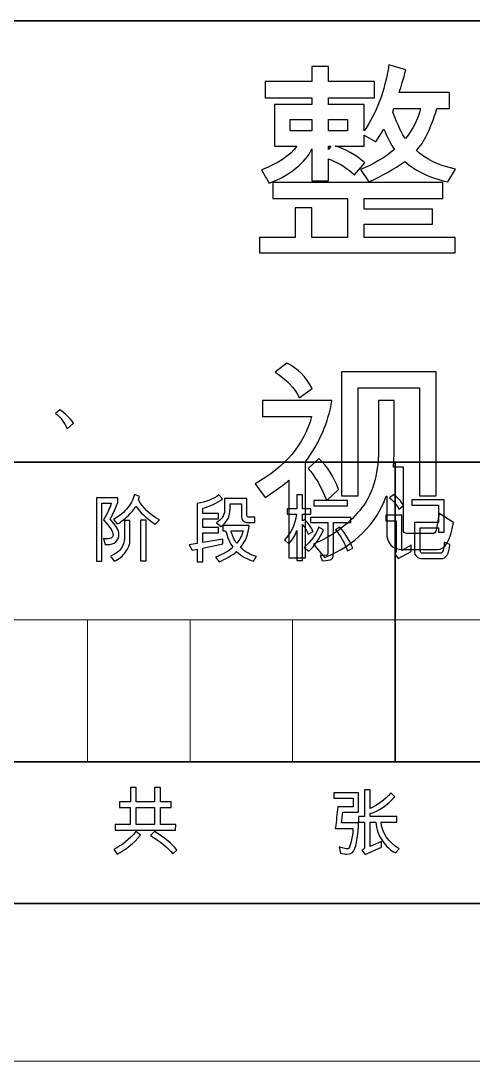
# Model space of a CAD drawing. Header units: millimetres. Extents: x -945 to 945, y -155 to 148.
# Drawn here: x -633 to -604.3, y -148.5 to -82.5 of the extents above; entities that cross this region are included whole.
import ezdxf

# ---------------------------------------------------------------- set-up
doc = ezdxf.new("R2010")
doc.units = ezdxf.units.MM
doc.header["$MEASUREMENT"] = 0
doc.layers.add('layer 1', color=7, linetype='Continuous')

msp = doc.modelspace()

# ---------------------------------------------------------------- linework, layer by layer
at = {"layer": 'layer 1', "lineweight": 35}
for points in [[(-535.2319, -82.5), (-535.2319, -82.5), (-715.2319, -82.5), (-715.2319, -82.5)], [(-585.2319, -110.5), (-585.2319, -110.5), (-715.2319, -110.5), (-715.2319, -110.5)], [(-609.2319, -110.5), (-609.2319, -110.5), (-609.2319, -129.5), (-609.2319, -129.5)], [(-535.2319, -129.5), (-535.2319, -129.5), (-635.2319, -129.5), (-635.2319, -129.5)], [(-935.2319, -138.5), (-935.2319, -138.5), (-535.2319, -138.5), (-535.2319, -138.5)], [(-535.2319, -138.5), (-535.2319, -138.5), (-715.2319, -138.5), (-715.2319, -138.5)]]:
    msp.add_open_spline(points, degree=3, dxfattribs=at)
at = {"layer": 'layer 1', "color": 3}
for points, knots in [([(-605.3985, -91.9206), (-605.3985, -91.9206), (-605.8939, -92.7216), (-605.8939, -92.7216), (-607.0606, -92.4507), (-607.9656, -92.0156), (-608.6069, -91.4183), (-609.3129, -91.9206), (-610.0768, -92.3558), (-610.8985, -92.7216), (-610.8985, -92.7216), (-611.4217, -91.9345), (-611.4217, -91.9345), (-610.6115, -91.6035), (-609.8962, -91.1822), (-609.2712, -90.666), (-609.5328, -90.2771), (-609.755, -89.8489), (-609.9356, -89.379), (-609.9356, -89.379), (-610.4518, -90.1706), (-610.4518, -90.1706), (-610.4518, -90.1706), (-611.1902, -89.7517), (-611.1902, -89.7517), (-611.1902, -89.7517), (-611.1902, -90.4438), (-611.1902, -90.4438), (-611.1902, -90.4438), (-613.0212, -90.4438), (-613.0212, -90.4438), (-612.3754, -90.6429), (-611.7481, -90.9947), (-611.1439, -91.5017), (-611.1439, -91.5017), (-611.8013, -92.2794), (-611.8013, -92.2794), (-612.1948, -91.8882), (-612.7434, -91.5433), (-613.4494, -91.2493), (-613.4494, -91.2493), (-613.4494, -92.6544), (-613.4494, -92.6544), (-613.4494, -92.6544), (-614.5073, -92.6544), (-614.5073, -92.6544), (-614.5073, -92.6544), (-614.5073, -90.6267), (-614.5073, -90.6267), (-614.917, -91.5109), (-615.8198, -92.2401), (-617.2133, -92.8095), (-617.2133, -92.8095), (-617.7018, -91.9484), (-617.7018, -91.9484), (-616.6601, -91.5734), (-615.9101, -91.0711), (-615.4494, -90.4438), (-615.4494, -90.4438), (-616.88, -90.4438), (-616.88, -90.4438), (-616.88, -90.4438), (-616.88, -87.8049), (-616.88, -87.8049), (-616.88, -87.8049), (-614.5073, -87.8049), (-614.5073, -87.8049), (-614.5073, -87.8049), (-614.5073, -87.3767), (-614.5073, -87.3767), (-614.5073, -87.3767), (-617.4772, -87.3767), (-617.4772, -87.3767), (-617.4772, -87.3767), (-617.4772, -86.3605), (-617.4772, -86.3605), (-617.4772, -86.3605), (-614.5073, -86.3605), (-614.5073, -86.3605), (-614.5073, -86.3605), (-614.5073, -85.3905), (-614.5073, -85.3905), (-614.5073, -85.3905), (-613.4494, -85.3905), (-613.4494, -85.3905), (-613.4494, -85.3905), (-613.4494, -86.3605), (-613.4494, -86.3605), (-613.4494, -86.3605), (-610.5328, -86.3605), (-610.5328, -86.3605), (-610.5328, -86.3605), (-610.5328, -87.3767), (-610.5328, -87.3767), (-610.5328, -87.3767), (-613.4494, -87.3767), (-613.4494, -87.3767), (-613.4494, -87.3767), (-613.4494, -87.8049), (-613.4494, -87.8049), (-613.4494, -87.8049), (-611.1902, -87.8049), (-611.1902, -87.8049), (-611.1902, -87.8049), (-611.1902, -89.4855), (-611.1902, -89.4855), (-610.417, -88.379), (-609.8939, -86.9808), (-609.6161, -85.2956), (-609.6161, -85.2956), (-608.5467, -85.6012), (-608.5467, -85.6012), (-608.7087, -86.2054), (-608.8476, -86.6868), (-608.9656, -87.0456), (-608.9656, -87.0456), (-605.7851, -87.0456), (-605.7851, -87.0456), (-605.7851, -87.0456), (-605.7851, -88.0549), (-605.7851, -88.0549), (-605.7851, -88.0549), (-606.5791, -88.0549), (-606.5791, -88.0549), (-606.968, -89.3489), (-607.3962, -90.2378), (-607.8684, -90.7216), (-607.3522, -91.254), (-606.5281, -91.6544), (-605.3985, -91.9206)], [0, 0, 0, 0, 0.0232558, 0.0232558, 0.0232558, 0.0465116, 0.0465116, 0.0465116, 0.0697674, 0.0697674, 0.0697674, 0.0930233, 0.0930233, 0.0930233, 0.1162791, 0.1162791, 0.1162791, 0.1395349, 0.1395349, 0.1395349, 0.1627907, 0.1627907, 0.1627907, 0.1860465, 0.1860465, 0.1860465, 0.2093023, 0.2093023, 0.2093023, 0.2325581, 0.2325581, 0.2325581, 0.255814, 0.255814, 0.255814, 0.2790698, 0.2790698, 0.2790698, 0.3023256, 0.3023256, 0.3023256, 0.3255814, 0.3255814, 0.3255814, 0.3488372, 0.3488372, 0.3488372, 0.372093, 0.372093, 0.372093, 0.3953488, 0.3953488, 0.3953488, 0.4186047, 0.4186047, 0.4186047, 0.4418605, 0.4418605, 0.4418605, 0.4651163, 0.4651163, 0.4651163, 0.4883721, 0.4883721, 0.4883721, 0.5116279, 0.5116279, 0.5116279, 0.5348837, 0.5348837, 0.5348837, 0.5581395, 0.5581395, 0.5581395, 0.5813953, 0.5813953, 0.5813953, 0.6046512, 0.6046512, 0.6046512, 0.627907, 0.627907, 0.627907, 0.6511628, 0.6511628, 0.6511628, 0.6744186, 0.6744186, 0.6744186, 0.6976744, 0.6976744, 0.6976744, 0.7209302, 0.7209302, 0.7209302, 0.744186, 0.744186, 0.744186, 0.7674419, 0.7674419, 0.7674419, 0.7906977, 0.7906977, 0.7906977, 0.8139535, 0.8139535, 0.8139535, 0.8372093, 0.8372093, 0.8372093, 0.8604651, 0.8604651, 0.8604651, 0.8837209, 0.8837209, 0.8837209, 0.9069767, 0.9069767, 0.9069767, 0.9302326, 0.9302326, 0.9302326, 0.9534884, 0.9534884, 0.9534884, 0.9767442, 0.9767442, 0.9767442, 1, 1, 1, 1]), ([(-607.6161, -88.0549), (-607.6161, -88.0549), (-609.299, -88.0549), (-609.299, -88.0549), (-609.299, -88.0549), (-609.3661, -88.2933), (-609.3661, -88.2933), (-609.0351, -89.1706), (-608.7689, -89.7308), (-608.5652, -89.9739), (-608.0999, -89.3952), (-607.7828, -88.7563), (-607.6161, -88.0549)], [0, 0, 0, 0, 0.25, 0.25, 0.25, 0.5, 0.5, 0.5, 0.75, 0.75, 0.75, 1, 1, 1, 1]), ([(-614.5073, -89.4855), (-614.5073, -89.4855), (-614.5073, -88.7679), (-614.5073, -88.7679), (-614.5073, -88.7679), (-615.8823, -88.7679), (-615.8823, -88.7679), (-615.8823, -88.7679), (-615.8823, -89.4855), (-615.8823, -89.4855), (-615.8823, -89.4855), (-614.5073, -89.4855), (-614.5073, -89.4855)], [0, 0, 0, 0, 0.25, 0.25, 0.25, 0.5, 0.5, 0.5, 0.75, 0.75, 0.75, 1, 1, 1, 1]), ([(-612.2411, -89.4855), (-612.2411, -89.4855), (-612.2411, -88.7679), (-612.2411, -88.7679), (-612.2411, -88.7679), (-613.4494, -88.7679), (-613.4494, -88.7679), (-613.4494, -88.7679), (-613.4494, -89.4855), (-613.4494, -89.4855), (-613.4494, -89.4855), (-612.2411, -89.4855), (-612.2411, -89.4855)], [0, 0, 0, 0, 0.25, 0.25, 0.25, 0.5, 0.5, 0.5, 0.75, 0.75, 0.75, 1, 1, 1, 1]), ([(-613.299, -90.4438), (-613.299, -90.4438), (-613.4494, -90.4438), (-613.4494, -90.4438), (-613.4494, -90.4438), (-613.4494, -90.666), (-613.4494, -90.666), (-613.4494, -90.666), (-613.299, -90.4438), (-613.299, -90.4438)], [0, 0, 0, 0, 0.3333333, 0.3333333, 0.3333333, 0.6666667, 0.6666667, 0.6666667, 1, 1, 1, 1]), ([(-605.4124, -97.21), (-605.4124, -97.21), (-617.8291, -97.21), (-617.8291, -97.21), (-617.8291, -97.21), (-617.8291, -96.254), (-617.8291, -96.254), (-617.8291, -96.254), (-615.5652, -96.254), (-615.5652, -96.254), (-615.5652, -96.254), (-615.5652, -94.3628), (-615.5652, -94.3628), (-615.5652, -94.3628), (-614.5073, -94.3628), (-614.5073, -94.3628), (-614.5073, -94.3628), (-614.5073, -96.254), (-614.5073, -96.254), (-614.5073, -96.254), (-612.2411, -96.254), (-612.2411, -96.254), (-612.2411, -96.254), (-612.2411, -93.7794), (-612.2411, -93.7794), (-612.2411, -93.7794), (-616.9819, -93.7794), (-616.9819, -93.7794), (-616.9819, -93.7794), (-616.9819, -92.7679), (-616.9819, -92.7679), (-616.9819, -92.7679), (-606.1994, -92.7679), (-606.1994, -92.7679), (-606.1994, -92.7679), (-606.1994, -93.7794), (-606.1994, -93.7794), (-606.1994, -93.7794), (-611.1902, -93.7794), (-611.1902, -93.7794), (-611.1902, -93.7794), (-611.1902, -94.4438), (-611.1902, -94.4438), (-611.1902, -94.4438), (-606.8568, -94.4438), (-606.8568, -94.4438), (-606.8568, -94.4438), (-606.8568, -95.4068), (-606.8568, -95.4068), (-606.8568, -95.4068), (-611.1902, -95.4068), (-611.1902, -95.4068), (-611.1902, -95.4068), (-611.1902, -96.254), (-611.1902, -96.254), (-611.1902, -96.254), (-605.4124, -96.254), (-605.4124, -96.254), (-605.4124, -96.254), (-605.4124, -97.21), (-605.4124, -97.21)], [0, 0, 0, 0, 0.05, 0.05, 0.05, 0.1, 0.1, 0.1, 0.15, 0.15, 0.15, 0.2, 0.2, 0.2, 0.25, 0.25, 0.25, 0.3, 0.3, 0.3, 0.35, 0.35, 0.35, 0.4, 0.4, 0.4, 0.45, 0.45, 0.45, 0.5, 0.5, 0.5, 0.55, 0.55, 0.55, 0.6, 0.6, 0.6, 0.65, 0.65, 0.65, 0.7, 0.7, 0.7, 0.75, 0.75, 0.75, 0.8, 0.8, 0.8, 0.85, 0.85, 0.85, 0.9, 0.9, 0.9, 0.95, 0.95, 0.95, 1, 1, 1, 1]), ([(-614.4934, -105.8304), (-614.4934, -105.8304), (-615.3013, -106.4137), (-615.3013, -106.4137), (-615.6115, -105.7841), (-616.1254, -105.2447), (-616.8407, -104.7933), (-616.8407, -104.7933), (-616.093, -104.21), (-616.093, -104.21), (-615.3962, -104.5618), (-614.8638, -105.1035), (-614.4934, -105.8304)], [0, 0, 0, 0, 0.25, 0.25, 0.25, 0.5, 0.5, 0.5, 0.75, 0.75, 0.75, 1, 1, 1, 1]), ([(-606.6323, -112.6244), (-606.6323, -112.6244), (-607.6902, -112.6244), (-607.6902, -112.6244), (-607.6902, -112.6244), (-607.6902, -105.7771), (-607.6902, -105.7771), (-607.6902, -105.7771), (-611.5768, -105.7771), (-611.5768, -105.7771), (-611.5768, -105.7771), (-611.5768, -112.6244), (-611.5768, -112.6244), (-611.5768, -112.6244), (-612.6346, -112.6244), (-612.6346, -112.6244), (-612.6346, -112.6244), (-612.6346, -104.7656), (-612.6346, -104.7656), (-612.6346, -104.7656), (-606.6323, -104.7656), (-606.6323, -104.7656), (-606.6323, -104.7656), (-606.6323, -112.6244), (-606.6323, -112.6244)], [0, 0, 0, 0, 0.125, 0.125, 0.125, 0.25, 0.25, 0.25, 0.375, 0.375, 0.375, 0.5, 0.5, 0.5, 0.625, 0.625, 0.625, 0.75, 0.75, 0.75, 0.875, 0.875, 0.875, 1, 1, 1, 1]), ([(-613.2319, -106.5966), (-613.4587, -107.9669), (-614.0166, -109.2563), (-614.9078, -110.4693), (-614.9078, -110.4693), (-614.9078, -116.5665), (-614.9078, -116.5665), (-614.9078, -116.5665), (-615.9657, -116.5665), (-615.9657, -116.5665), (-615.9657, -116.5665), (-615.9657, -111.6359), (-615.9657, -111.6359), (-616.2457, -111.8882), (-616.7504, -112.2586), (-617.4772, -112.747), (-617.4772, -112.747), (-618.1069, -111.872), (-618.1069, -111.872), (-616.1994, -110.8095), (-615.005, -109.3882), (-614.5212, -107.6058), (-614.5212, -107.6058), (-617.6462, -107.6058), (-617.6462, -107.6058), (-617.6462, -107.6058), (-617.6462, -106.5966), (-617.6462, -106.5966), (-617.6462, -106.5966), (-613.2319, -106.5966), (-613.2319, -106.5966)], [0, 0, 0, 0, 0.1, 0.1, 0.1, 0.2, 0.2, 0.2, 0.3, 0.3, 0.3, 0.4, 0.4, 0.4, 0.5, 0.5, 0.5, 0.6, 0.6, 0.6, 0.7, 0.7, 0.7, 0.8, 0.8, 0.8, 0.9, 0.9, 0.9, 1, 1, 1, 1]), ([(-605.5212, -114.3211), (-605.7203, -115.4693), (-606.0629, -116.0433), (-606.5513, -116.0433), (-606.5513, -116.0433), (-608.7018, -116.0433), (-608.7018, -116.0433), (-609.4078, -116.0433), (-609.7596, -115.6822), (-609.7596, -114.9577), (-609.7596, -114.9577), (-609.7596, -112.666), (-609.7596, -112.666), (-609.7596, -112.666), (-609.7874, -112.666), (-609.7874, -112.666), (-610.4564, -114.46), (-611.7643, -115.7563), (-613.7133, -116.5526), (-613.7133, -116.5526), (-614.4124, -115.6915), (-614.4124, -115.6915), (-613.2457, -115.2169), (-612.2643, -114.5063), (-611.4726, -113.5642), (-610.6786, -112.622), (-610.2828, -111.3512), (-610.2828, -109.7494), (-610.2828, -109.7494), (-610.2828, -106.5966), (-610.2828, -106.5966), (-610.2828, -106.5966), (-609.2851, -106.5966), (-609.2851, -106.5966), (-609.2851, -106.5966), (-609.2851, -109.9461), (-609.2851, -109.9461), (-609.2851, -109.9461), (-609.3383, -110.8211), (-609.3383, -110.8211), (-609.3383, -110.8211), (-608.7018, -110.8211), (-608.7018, -110.8211), (-608.7018, -110.8211), (-608.7018, -114.7887), (-608.7018, -114.7887), (-608.7018, -114.9461), (-608.6277, -115.0271), (-608.4772, -115.0271), (-608.4772, -115.0271), (-606.8707, -115.0271), (-606.8707, -115.0271), (-606.7342, -115.0271), (-606.6555, -114.9554), (-606.6323, -114.8165), (-606.6323, -114.8165), (-606.4356, -113.7517), (-606.4356, -113.7517), (-606.4356, -113.7517), (-605.5212, -114.3211), (-605.5212, -114.3211)], [0, 0, 0, 0, 0.05, 0.05, 0.05, 0.1, 0.1, 0.1, 0.15, 0.15, 0.15, 0.2, 0.2, 0.2, 0.25, 0.25, 0.25, 0.3, 0.3, 0.3, 0.35, 0.35, 0.35, 0.4, 0.4, 0.4, 0.45, 0.45, 0.45, 0.5, 0.5, 0.5, 0.55, 0.55, 0.55, 0.6, 0.6, 0.6, 0.65, 0.65, 0.65, 0.7, 0.7, 0.7, 0.75, 0.75, 0.75, 0.8, 0.8, 0.8, 0.85, 0.85, 0.85, 0.9, 0.9, 0.9, 0.95, 0.95, 0.95, 1, 1, 1, 1]), ([(-629.6179, -108.0148), (-629.6179, -108.0148), (-630.0271, -108.3778), (-630.0271, -108.3778), (-630.1988, -107.9702), (-630.441, -107.6488), (-630.7554, -107.4128), (-630.7554, -107.4128), (-630.4936, -107.1878), (-630.4936, -107.1878), (-630.1455, -107.4003), (-629.8539, -107.6762), (-629.6179, -108.0148)], [0, 0, 0, 0, 0.25, 0.25, 0.25, 0.5, 0.5, 0.5, 0.75, 0.75, 0.75, 1, 1, 1, 1]), ([(-612.8106, -112.2331), (-612.8106, -112.2331), (-613.5652, -112.9299), (-613.5652, -112.9299), (-613.9078, -112.0665), (-614.3013, -111.3906), (-614.7434, -110.9021), (-614.7434, -110.9021), (-614.0652, -110.2656), (-614.0652, -110.2656), (-613.5374, -110.754), (-613.1184, -111.4091), (-612.8106, -112.2331)], [0, 0, 0, 0, 0.25, 0.25, 0.25, 0.5, 0.5, 0.5, 0.75, 0.75, 0.75, 1, 1, 1, 1]), ([(-627.2941, -114.1192), (-626.9233, -114.5175), (-626.7383, -114.8365), (-626.7383, -115.0772), (-626.7383, -115.2732), (-626.8018, -115.4315), (-626.9296, -115.5515), (-627.0574, -115.6714), (-627.2408, -115.7318), (-627.4799, -115.7318), (-627.5215, -115.7318), (-627.5661, -115.7302), (-627.6155, -115.7271), (-627.6155, -115.7271), (-627.7276, -115.3461), (-627.7276, -115.3461), (-627.6759, -115.3539), (-627.6234, -115.357), (-627.5693, -115.357), (-627.36, -115.357), (-627.2306, -115.332), (-627.1828, -115.2802), (-627.1342, -115.2293), (-627.1099, -115.1642), (-627.1099, -115.0866), (-627.1099, -114.9259), (-627.3114, -114.6186), (-627.7143, -114.1655), (-627.4674, -113.7234), (-627.3043, -113.3706), (-627.2251, -113.1088), (-627.2251, -113.1088), (-627.8131, -113.1088), (-627.8131, -113.1088), (-627.8131, -113.1088), (-627.8131, -116.7814), (-627.8131, -116.7814), (-627.8131, -116.7814), (-628.169, -116.772), (-628.169, -116.772), (-628.169, -116.772), (-628.169, -112.7693), (-628.169, -112.7693), (-628.169, -112.7693), (-626.8112, -112.7693), (-626.8112, -112.7693), (-626.8112, -112.7693), (-626.8112, -113.0657), (-626.8112, -113.0657), (-627.0104, -113.5658), (-627.1711, -113.9178), (-627.2941, -114.1192)], [0, 0, 0, 0, 0.0588235, 0.0588235, 0.0588235, 0.1176471, 0.1176471, 0.1176471, 0.1764706, 0.1764706, 0.1764706, 0.2352941, 0.2352941, 0.2352941, 0.2941176, 0.2941176, 0.2941176, 0.3529412, 0.3529412, 0.3529412, 0.4117647, 0.4117647, 0.4117647, 0.4705882, 0.4705882, 0.4705882, 0.5294118, 0.5294118, 0.5294118, 0.5882353, 0.5882353, 0.5882353, 0.6470588, 0.6470588, 0.6470588, 0.7058824, 0.7058824, 0.7058824, 0.7647059, 0.7647059, 0.7647059, 0.8235294, 0.8235294, 0.8235294, 0.8823529, 0.8823529, 0.8823529, 0.9411765, 0.9411765, 0.9411765, 1, 1, 1, 1]), ([(-624.1726, -114.1561), (-624.1726, -114.1561), (-624.4485, -114.4297), (-624.4485, -114.4297), (-625.0223, -114.0314), (-625.4292, -113.652), (-625.6675, -113.2906), (-625.7733, -113.4913), (-625.9607, -113.7163), (-626.2304, -113.9672), (-626.5, -114.2172), (-626.7093, -114.3685), (-626.8575, -114.4203), (-626.8575, -114.4203), (-627.0919, -114.1286), (-627.0919, -114.1286), (-626.7932, -113.9821), (-626.5173, -113.7657), (-626.2641, -113.4811), (-626.0101, -113.1966), (-625.8415, -112.8854), (-625.7577, -112.5483), (-625.7577, -112.5483), (-625.4315, -112.68), (-625.4315, -112.68), (-625.4315, -112.68), (-625.4888, -112.8955), (-625.4888, -112.8955), (-625.2379, -113.3871), (-624.7989, -113.8072), (-624.1726, -114.1561)], [0, 0, 0, 0, 0.1, 0.1, 0.1, 0.2, 0.2, 0.2, 0.3, 0.3, 0.3, 0.4, 0.4, 0.4, 0.5, 0.5, 0.5, 0.6, 0.6, 0.6, 0.7, 0.7, 0.7, 0.8, 0.8, 0.8, 0.9, 0.9, 0.9, 1, 1, 1, 1]), ([(-620.156, -115.6902), (-620.156, -115.6902), (-621.4212, -115.9544), (-621.4212, -115.9544), (-621.4212, -115.9544), (-621.4212, -116.8292), (-621.4212, -116.8292), (-621.4212, -116.8292), (-621.7756, -116.8292), (-621.7756, -116.8292), (-621.7756, -116.8292), (-621.7756, -116.0187), (-621.7756, -116.0187), (-621.7756, -116.0187), (-622.0946, -116.0759), (-622.0946, -116.0759), (-622.0946, -116.0759), (-622.2875, -115.7521), (-622.2875, -115.7521), (-622.2875, -115.7521), (-621.7795, -115.6675), (-621.7795, -115.6675), (-621.7795, -115.6675), (-621.7795, -113.1182), (-621.7795, -113.1182), (-621.2041, -113.0171), (-620.7447, -112.8352), (-620.4021, -112.5718), (-620.4021, -112.5718), (-620.1701, -112.8313), (-620.1701, -112.8313), (-620.5354, -113.108), (-620.9532, -113.3008), (-621.4212, -113.4098), (-621.4212, -113.4098), (-621.4212, -113.7524), (-621.4212, -113.7524), (-621.4212, -113.7524), (-620.4202, -113.7524), (-620.4202, -113.7524), (-620.4202, -113.7524), (-620.4155, -114.0965), (-620.4155, -114.0965), (-620.4155, -114.0965), (-621.4212, -114.0965), (-621.4212, -114.0965), (-621.4212, -114.0965), (-621.4212, -114.6452), (-621.4212, -114.6452), (-621.4212, -114.6452), (-620.4155, -114.6452), (-620.4155, -114.6452), (-620.4155, -114.6452), (-620.4155, -114.9855), (-620.4155, -114.9855), (-620.4155, -114.9855), (-621.4212, -114.9855), (-621.4212, -114.9855), (-621.4212, -114.9855), (-621.4212, -115.6055), (-621.4212, -115.6055), (-621.4212, -115.6055), (-620.156, -115.3759), (-620.156, -115.3759), (-620.156, -115.3759), (-620.156, -115.6902), (-620.156, -115.6902)], [0, 0, 0, 0, 0.0454545, 0.0454545, 0.0454545, 0.0909091, 0.0909091, 0.0909091, 0.1363636, 0.1363636, 0.1363636, 0.1818182, 0.1818182, 0.1818182, 0.2272727, 0.2272727, 0.2272727, 0.2727273, 0.2727273, 0.2727273, 0.3181818, 0.3181818, 0.3181818, 0.3636364, 0.3636364, 0.3636364, 0.4090909, 0.4090909, 0.4090909, 0.4545455, 0.4545455, 0.4545455, 0.5, 0.5, 0.5, 0.5454545, 0.5454545, 0.5454545, 0.5909091, 0.5909091, 0.5909091, 0.6363636, 0.6363636, 0.6363636, 0.6818182, 0.6818182, 0.6818182, 0.7272727, 0.7272727, 0.7272727, 0.7727273, 0.7727273, 0.7727273, 0.8181818, 0.8181818, 0.8181818, 0.8636364, 0.8636364, 0.8636364, 0.9090909, 0.9090909, 0.9090909, 0.9545455, 0.9545455, 0.9545455, 1, 1, 1, 1]), ([(-618.1256, -114.3215), (-618.1256, -114.3215), (-618.6336, -114.3215), (-618.6336, -114.3215), (-618.7379, -114.3215), (-618.8194, -114.2823), (-618.8782, -114.2031), (-618.937, -114.1247), (-618.9668, -114.026), (-618.9668, -113.9084), (-618.9668, -113.9084), (-618.9668, -113.1503), (-618.9668, -113.1503), (-618.9668, -113.1503), (-619.6966, -113.1503), (-619.6966, -113.1503), (-619.677, -113.6371), (-619.7264, -113.9687), (-619.8463, -114.1459), (-619.9655, -114.3231), (-620.105, -114.4681), (-620.2642, -114.581), (-620.2642, -114.581), (-620.5605, -114.3536), (-620.5605, -114.3536), (-620.2187, -114.1443), (-620.0478, -113.8856), (-620.0478, -113.5776), (-620.0478, -113.5776), (-620.0478, -112.8062), (-620.0478, -112.8062), (-620.0478, -112.8062), (-618.6195, -112.8062), (-618.6195, -112.8062), (-618.6195, -112.8062), (-618.6195, -113.8896), (-618.6195, -113.8896), (-618.6195, -113.9585), (-618.585, -113.993), (-618.516, -113.993), (-618.516, -113.993), (-618.1256, -113.993), (-618.1256, -113.993), (-618.1256, -113.993), (-618.1256, -114.3215), (-618.1256, -114.3215)], [0, 0, 0, 0, 0.0666667, 0.0666667, 0.0666667, 0.1333333, 0.1333333, 0.1333333, 0.2, 0.2, 0.2, 0.2666667, 0.2666667, 0.2666667, 0.3333333, 0.3333333, 0.3333333, 0.4, 0.4, 0.4, 0.4666667, 0.4666667, 0.4666667, 0.5333333, 0.5333333, 0.5333333, 0.6, 0.6, 0.6, 0.6666667, 0.6666667, 0.6666667, 0.7333333, 0.7333333, 0.7333333, 0.8, 0.8, 0.8, 0.8666667, 0.8666667, 0.8666667, 0.9333333, 0.9333333, 0.9333333, 1, 1, 1, 1]), ([(-614.4305, -114.8914), (-614.4305, -114.8914), (-614.7409, -115.0654), (-614.7409, -115.0654), (-614.8232, -114.8694), (-614.9392, -114.6641), (-615.0874, -114.4477), (-615.0874, -114.4477), (-615.0968, -114.4477), (-615.0968, -114.4477), (-615.0968, -114.4477), (-615.0968, -116.7446), (-615.0968, -116.7446), (-615.0968, -116.7446), (-615.455, -116.7446), (-615.455, -116.7446), (-615.455, -116.7446), (-615.455, -114.8295), (-615.455, -114.8295), (-615.455, -114.8295), (-615.4644, -114.8295), (-615.4644, -114.8295), (-615.5468, -115.1203), (-615.7177, -115.4009), (-615.9763, -115.6722), (-615.9763, -115.6722), (-616.2405, -115.4174), (-616.2405, -115.4174), (-615.8329, -115.0051), (-615.5789, -114.4665), (-615.4778, -113.8002), (-615.4778, -113.8002), (-616.0657, -113.8002), (-616.0657, -113.8002), (-616.0657, -113.8002), (-616.0657, -113.456), (-616.0657, -113.456), (-616.0657, -113.456), (-615.455, -113.456), (-615.455, -113.456), (-615.455, -113.456), (-615.455, -112.5671), (-615.455, -112.5671), (-615.455, -112.5671), (-615.0968, -112.5671), (-615.0968, -112.5671), (-615.0968, -112.5671), (-615.0968, -113.456), (-615.0968, -113.456), (-615.0968, -113.456), (-614.5614, -113.456), (-614.5614, -113.456), (-614.5614, -113.456), (-614.5614, -113.8002), (-614.5614, -113.8002), (-614.5614, -113.8002), (-615.0968, -113.8002), (-615.0968, -113.8002), (-615.0968, -113.8002), (-615.0968, -114.2141), (-615.0968, -114.2141), (-615.0968, -114.2141), (-614.9612, -114.1286), (-614.9612, -114.1286), (-614.7362, -114.3646), (-614.559, -114.6186), (-614.4305, -114.8914)], [0, 0, 0, 0, 0.0454545, 0.0454545, 0.0454545, 0.0909091, 0.0909091, 0.0909091, 0.1363636, 0.1363636, 0.1363636, 0.1818182, 0.1818182, 0.1818182, 0.2272727, 0.2272727, 0.2272727, 0.2727273, 0.2727273, 0.2727273, 0.3181818, 0.3181818, 0.3181818, 0.3636364, 0.3636364, 0.3636364, 0.4090909, 0.4090909, 0.4090909, 0.4545455, 0.4545455, 0.4545455, 0.5, 0.5, 0.5, 0.5454545, 0.5454545, 0.5454545, 0.5909091, 0.5909091, 0.5909091, 0.6363636, 0.6363636, 0.6363636, 0.6818182, 0.6818182, 0.6818182, 0.7272727, 0.7272727, 0.7272727, 0.7727273, 0.7727273, 0.7727273, 0.8181818, 0.8181818, 0.8181818, 0.8636364, 0.8636364, 0.8636364, 0.9090909, 0.9090909, 0.9090909, 0.9545455, 0.9545455, 0.9545455, 1, 1, 1, 1]), ([(-608.694, -113.2538), (-608.694, -113.2538), (-608.9903, -113.4788), (-608.9903, -113.4788), (-609.1094, -113.2279), (-609.307, -112.9912), (-609.5829, -112.7693), (-609.5829, -112.7693), (-609.3234, -112.5624), (-609.3234, -112.5624), (-609.0632, -112.7403), (-608.8531, -112.9708), (-608.694, -113.2538)], [0, 0, 0, 0, 0.25, 0.25, 0.25, 0.5, 0.5, 0.5, 0.75, 0.75, 0.75, 1, 1, 1, 1]), ([(-612.2465, -113.2632), (-612.2465, -113.2632), (-614.3779, -113.2632), (-614.3779, -113.2632), (-614.3779, -113.2632), (-614.3779, -112.9394), (-614.3779, -112.9394), (-614.3779, -112.9394), (-612.2465, -112.9394), (-612.2465, -112.9394), (-612.2465, -112.9394), (-612.2465, -113.2632), (-612.2465, -113.2632)], [0, 0, 0, 0, 0.25, 0.25, 0.25, 0.5, 0.5, 0.5, 0.75, 0.75, 0.75, 1, 1, 1, 1]), ([(-605.7496, -115.7176), (-605.806, -116.3166), (-605.9989, -116.616), (-606.3258, -116.616), (-606.3258, -116.616), (-607.5275, -116.616), (-607.5275, -116.616), (-607.6498, -116.616), (-607.7603, -116.5729), (-607.8591, -116.4875), (-607.9579, -116.402), (-608.0073, -116.2962), (-608.0073, -116.1707), (-608.0073, -116.1707), (-608.0073, -114.3309), (-608.0073, -114.3309), (-608.0073, -114.3309), (-606.4825, -114.3309), (-606.4825, -114.3309), (-606.4825, -114.3309), (-606.4825, -113.235), (-606.4825, -113.235), (-606.4825, -113.235), (-608.1656, -113.235), (-608.1656, -113.235), (-608.1656, -113.235), (-608.1656, -112.8908), (-608.1656, -112.8908), (-608.1656, -112.8908), (-606.1102, -112.8908), (-606.1102, -112.8908), (-606.1102, -112.8908), (-606.1102, -114.9329), (-606.1102, -114.9329), (-606.1102, -114.9329), (-606.4825, -114.9329), (-606.4825, -114.9329), (-606.4825, -114.9329), (-606.4825, -114.675), (-606.4825, -114.675), (-606.4825, -114.675), (-607.6349, -114.675), (-607.6349, -114.675), (-607.6349, -114.675), (-607.6349, -116.1174), (-607.6349, -116.1174), (-607.6349, -116.2217), (-607.5816, -116.2734), (-607.4742, -116.2734), (-607.4742, -116.2734), (-606.3516, -116.2734), (-606.3516, -116.2734), (-606.2058, -116.2734), (-606.1259, -116.0406), (-606.1102, -115.5734), (-606.1102, -115.5734), (-605.7496, -115.7176), (-605.7496, -115.7176)], [0, 0, 0, 0, 0.0526316, 0.0526316, 0.0526316, 0.1052632, 0.1052632, 0.1052632, 0.1578947, 0.1578947, 0.1578947, 0.2105263, 0.2105263, 0.2105263, 0.2631579, 0.2631579, 0.2631579, 0.3157895, 0.3157895, 0.3157895, 0.3684211, 0.3684211, 0.3684211, 0.4210526, 0.4210526, 0.4210526, 0.4736842, 0.4736842, 0.4736842, 0.5263158, 0.5263158, 0.5263158, 0.5789474, 0.5789474, 0.5789474, 0.6315789, 0.6315789, 0.6315789, 0.6842105, 0.6842105, 0.6842105, 0.7368421, 0.7368421, 0.7368421, 0.7894737, 0.7894737, 0.7894737, 0.8421053, 0.8421053, 0.8421053, 0.8947368, 0.8947368, 0.8947368, 0.9473684, 0.9473684, 0.9473684, 1, 1, 1, 1]), ([(-625.0043, -116.7673), (-625.0043, -116.7673), (-625.3626, -116.7673), (-625.3626, -116.7673), (-625.3626, -116.7673), (-625.3626, -114.1702), (-625.3626, -114.1702), (-625.3626, -114.1702), (-625.0043, -114.1702), (-625.0043, -114.1702), (-625.0043, -114.1702), (-625.0043, -116.7673), (-625.0043, -116.7673)], [0, 0, 0, 0, 0.25, 0.25, 0.25, 0.5, 0.5, 0.5, 0.75, 0.75, 0.75, 1, 1, 1, 1]), ([(-612.0309, -114.3309), (-612.0309, -114.3309), (-613.1401, -114.3309), (-613.1401, -114.3309), (-613.1401, -114.3309), (-613.1401, -116.1747), (-613.1401, -116.1747), (-613.1401, -116.3432), (-613.1535, -116.4624), (-613.1793, -116.5321), (-613.2052, -116.6019), (-613.242, -116.6497), (-613.2891, -116.6772), (-613.3369, -116.7038), (-613.5211, -116.732), (-613.8425, -116.7626), (-613.8425, -116.7626), (-613.9734, -116.4004), (-613.9734, -116.4004), (-613.9734, -116.4004), (-613.5783, -116.4185), (-613.5783, -116.4185), (-613.525, -116.4185), (-613.4984, -116.3714), (-613.4984, -116.2781), (-613.4984, -116.2781), (-613.4984, -114.3309), (-613.4984, -114.3309), (-613.4984, -114.3309), (-614.5849, -114.3309), (-614.5849, -114.3309), (-614.5849, -114.3309), (-614.5849, -114.0071), (-614.5849, -114.0071), (-614.5849, -114.0071), (-612.0309, -114.0071), (-612.0309, -114.0071), (-612.0309, -114.0071), (-612.0309, -114.3309), (-612.0309, -114.3309)], [0, 0, 0, 0, 0.0769231, 0.0769231, 0.0769231, 0.1538462, 0.1538462, 0.1538462, 0.2307692, 0.2307692, 0.2307692, 0.3076923, 0.3076923, 0.3076923, 0.3846154, 0.3846154, 0.3846154, 0.4615385, 0.4615385, 0.4615385, 0.5384615, 0.5384615, 0.5384615, 0.6153846, 0.6153846, 0.6153846, 0.6923077, 0.6923077, 0.6923077, 0.7692308, 0.7692308, 0.7692308, 0.8461538, 0.8461538, 0.8461538, 0.9230769, 0.9230769, 0.9230769, 1, 1, 1, 1]), ([(-608.2048, -116.1566), (-608.2048, -116.1566), (-609.0271, -116.616), (-609.0271, -116.616), (-609.0271, -116.616), (-609.238, -116.315), (-609.238, -116.315), (-609.1847, -116.2648), (-609.158, -116.199), (-609.158, -116.1174), (-609.158, -116.1174), (-609.158, -114.2141), (-609.158, -114.2141), (-609.158, -114.2141), (-609.822, -114.2141), (-609.822, -114.2141), (-609.822, -114.2141), (-609.822, -113.8692), (-609.822, -113.8692), (-609.822, -113.8692), (-608.8021, -113.8692), (-608.8021, -113.8692), (-608.8021, -113.8692), (-608.8021, -116.1088), (-608.8021, -116.1088), (-608.8021, -116.1088), (-608.2048, -115.7662), (-608.2048, -115.7662), (-608.2048, -115.7662), (-608.2048, -116.1566), (-608.2048, -116.1566)], [0, 0, 0, 0, 0.1, 0.1, 0.1, 0.2, 0.2, 0.2, 0.3, 0.3, 0.3, 0.4, 0.4, 0.4, 0.5, 0.5, 0.5, 0.6, 0.6, 0.6, 0.7, 0.7, 0.7, 0.8, 0.8, 0.8, 0.9, 0.9, 0.9, 1, 1, 1, 1]), ([(-626.0399, -115.4307), (-626.0399, -115.6988), (-626.1308, -115.9575), (-626.3134, -116.2068), (-626.4953, -116.4569), (-626.7368, -116.6482), (-627.0362, -116.7814), (-627.0362, -116.7814), (-627.2659, -116.4624), (-627.2659, -116.4624), (-626.9124, -116.3119), (-626.6788, -116.1316), (-626.5659, -115.9215), (-626.4522, -115.7106), (-626.3958, -115.5201), (-626.3958, -115.3508), (-626.3958, -115.3508), (-626.3958, -114.2094), (-626.3958, -114.2094), (-626.3958, -114.2094), (-626.0399, -114.2094), (-626.0399, -114.2094), (-626.0399, -114.2094), (-626.0399, -115.4307), (-626.0399, -115.4307)], [0, 0, 0, 0, 0.125, 0.125, 0.125, 0.25, 0.25, 0.25, 0.375, 0.375, 0.375, 0.5, 0.5, 0.5, 0.625, 0.625, 0.625, 0.75, 0.75, 0.75, 0.875, 0.875, 0.875, 1, 1, 1, 1]), ([(-618.0065, -116.4804), (-618.0065, -116.4804), (-618.204, -116.7767), (-618.204, -116.7767), (-618.607, -116.6709), (-618.9644, -116.4671), (-619.2764, -116.166), (-619.5978, -116.4381), (-619.9655, -116.6544), (-620.3786, -116.8136), (-620.3786, -116.8136), (-620.6224, -116.5172), (-620.6224, -116.5172), (-620.1387, -116.3503), (-619.7719, -116.1433), (-619.5226, -115.8972), (-619.7092, -115.6322), (-619.8589, -115.2841), (-619.9726, -114.8522), (-619.9726, -114.8522), (-620.156, -114.8475), (-620.156, -114.8475), (-620.156, -114.8475), (-620.1513, -114.5096), (-620.1513, -114.5096), (-620.1513, -114.5096), (-618.4862, -114.5096), (-618.4862, -114.5096), (-618.5121, -115.0599), (-618.6963, -115.5232), (-619.0373, -115.9019), (-618.7606, -116.188), (-618.4165, -116.3808), (-618.0065, -116.4804)], [0, 0, 0, 0, 0.0909091, 0.0909091, 0.0909091, 0.1818182, 0.1818182, 0.1818182, 0.2727273, 0.2727273, 0.2727273, 0.3636364, 0.3636364, 0.3636364, 0.4545455, 0.4545455, 0.4545455, 0.5454545, 0.5454545, 0.5454545, 0.6363636, 0.6363636, 0.6363636, 0.7272727, 0.7272727, 0.7272727, 0.8181818, 0.8181818, 0.8181818, 0.9090909, 0.9090909, 0.9090909, 1, 1, 1, 1]), ([(-613.772, -114.7832), (-614.0001, -115.339), (-614.3113, -115.7937), (-614.7064, -116.1472), (-614.7064, -116.1472), (-614.998, -115.9113), (-614.998, -115.9113), (-614.5724, -115.5373), (-614.2611, -115.1093), (-614.0636, -114.6272), (-614.0636, -114.6272), (-613.772, -114.7832), (-613.772, -114.7832)], [0, 0, 0, 0, 0.25, 0.25, 0.25, 0.5, 0.5, 0.5, 0.75, 0.75, 0.75, 1, 1, 1, 1]), ([(-611.918, -115.9497), (-611.918, -115.9497), (-612.2559, -116.1316), (-612.2559, -116.1316), (-612.4072, -115.6628), (-612.6588, -115.2152), (-613.0092, -114.7879), (-613.0092, -114.7879), (-612.7309, -114.6131), (-612.7309, -114.6131), (-612.3547, -115.074), (-612.0834, -115.5201), (-611.918, -115.9497)], [0, 0, 0, 0, 0.25, 0.25, 0.25, 0.5, 0.5, 0.5, 0.75, 0.75, 0.75, 1, 1, 1, 1]), ([(-618.868, -114.8522), (-618.868, -114.8522), (-619.63, -114.8522), (-619.63, -114.8522), (-619.5351, -115.1893), (-619.416, -115.4542), (-619.2717, -115.6471), (-619.0773, -115.419), (-618.9425, -115.154), (-618.868, -114.8522)], [0, 0, 0, 0, 0.3333333, 0.3333333, 0.3333333, 0.6666667, 0.6666667, 0.6666667, 1, 1, 1, 1]), ([(-623.1382, -133.4775), (-623.1382, -133.4775), (-623.1492, -133.8358), (-623.1492, -133.8358), (-623.1492, -133.8358), (-626.9826, -133.8358), (-626.9826, -133.8358), (-626.9826, -133.8358), (-626.9826, -133.4775), (-626.9826, -133.4775), (-626.9826, -133.4775), (-626.0223, -133.4775), (-626.0223, -133.4775), (-626.0223, -133.4775), (-626.0317, -132.4004), (-626.0317, -132.4004), (-626.0317, -132.4004), (-626.709, -132.4004), (-626.709, -132.4004), (-626.709, -132.4004), (-626.709, -132.0422), (-626.709, -132.0422), (-626.709, -132.0422), (-626.0136, -132.0422), (-626.0136, -132.0422), (-626.0136, -132.0422), (-626.0136, -131.1391), (-626.0136, -131.1391), (-626.0136, -131.1391), (-625.6554, -131.1391), (-625.6554, -131.1391), (-625.6554, -131.1391), (-625.6554, -132.0422), (-625.6554, -132.0422), (-625.6554, -132.0422), (-624.4795, -132.0422), (-624.4795, -132.0422), (-624.4795, -132.0422), (-624.4795, -131.1391), (-624.4795, -131.1391), (-624.4795, -131.1391), (-624.1072, -131.1391), (-624.1072, -131.1391), (-624.1072, -131.1391), (-624.1072, -132.0422), (-624.1072, -132.0422), (-624.1072, -132.0422), (-623.4252, -132.0422), (-623.4252, -132.0422), (-623.4252, -132.0422), (-623.4252, -132.4004), (-623.4252, -132.4004), (-623.4252, -132.4004), (-624.1072, -132.4004), (-624.1072, -132.4004), (-624.1072, -132.4004), (-624.1072, -133.4775), (-624.1072, -133.4775), (-624.1072, -133.4775), (-623.1382, -133.4775), (-623.1382, -133.4775)], [0, 0, 0, 0, 0.05, 0.05, 0.05, 0.1, 0.1, 0.1, 0.15, 0.15, 0.15, 0.2, 0.2, 0.2, 0.25, 0.25, 0.25, 0.3, 0.3, 0.3, 0.35, 0.35, 0.35, 0.4, 0.4, 0.4, 0.45, 0.45, 0.45, 0.5, 0.5, 0.5, 0.55, 0.55, 0.55, 0.6, 0.6, 0.6, 0.65, 0.65, 0.65, 0.7, 0.7, 0.7, 0.75, 0.75, 0.75, 0.8, 0.8, 0.8, 0.85, 0.85, 0.85, 0.9, 0.9, 0.9, 0.95, 0.95, 0.95, 1, 1, 1, 1]), ([(-608.9752, -135.0353), (-608.9752, -135.0353), (-609.2096, -135.2877), (-609.2096, -135.2877), (-609.5153, -135.1191), (-609.7889, -134.8659), (-610.0303, -134.5265), (-610.2718, -134.1871), (-610.409, -133.7873), (-610.4427, -133.3263), (-610.4427, -133.3263), (-610.808, -133.3263), (-610.808, -133.3263), (-610.808, -133.3263), (-610.808, -134.8746), (-610.808, -134.8746), (-610.808, -134.8746), (-610.0938, -134.5602), (-610.0938, -134.5602), (-610.0938, -134.5602), (-610.0938, -134.9318), (-610.0938, -134.9318), (-610.0938, -134.9318), (-611.12, -135.3778), (-611.12, -135.3778), (-611.12, -135.3778), (-611.3316, -135.1089), (-611.3316, -135.1089), (-611.2211, -135.0643), (-611.1662, -135.0023), (-611.1662, -134.9224), (-611.1662, -134.9224), (-611.1662, -133.3263), (-611.1662, -133.3263), (-611.1662, -133.3263), (-611.5472, -133.3263), (-611.5472, -133.3263), (-611.5472, -133.3263), (-611.5472, -132.9845), (-611.5472, -132.9845), (-611.5472, -132.9845), (-611.1662, -132.9845), (-611.1662, -132.9845), (-611.1662, -132.9845), (-611.1662, -131.2897), (-611.1662, -131.2897), (-611.1662, -131.2897), (-610.808, -131.2897), (-610.808, -131.2897), (-610.808, -131.2897), (-610.808, -132.4609), (-610.808, -132.4609), (-610.3298, -132.2571), (-609.8947, -131.9294), (-609.5012, -131.4778), (-609.5012, -131.4778), (-609.248, -131.7279), (-609.248, -131.7279), (-609.7458, -132.279), (-610.2655, -132.6349), (-610.808, -132.7964), (-610.808, -132.7964), (-610.808, -132.9845), (-610.808, -132.9845), (-610.808, -132.9845), (-609.1108, -132.9845), (-609.1108, -132.9845), (-609.1108, -132.9845), (-609.1108, -133.3263), (-609.1108, -133.3263), (-609.1108, -133.3263), (-610.1166, -133.3263), (-610.1166, -133.3263), (-610.0609, -134.0036), (-609.6807, -134.5727), (-608.9752, -135.0353)], [0, 0, 0, 0, 0.04, 0.04, 0.04, 0.08, 0.08, 0.08, 0.12, 0.12, 0.12, 0.16, 0.16, 0.16, 0.2, 0.2, 0.2, 0.24, 0.24, 0.24, 0.28, 0.28, 0.28, 0.32, 0.32, 0.32, 0.36, 0.36, 0.36, 0.4, 0.4, 0.4, 0.44, 0.44, 0.44, 0.48, 0.48, 0.48, 0.52, 0.52, 0.52, 0.56, 0.56, 0.56, 0.6, 0.6, 0.6, 0.64, 0.64, 0.64, 0.68, 0.68, 0.68, 0.72, 0.72, 0.72, 0.76, 0.76, 0.76, 0.8, 0.8, 0.8, 0.84, 0.84, 0.84, 0.88, 0.88, 0.88, 0.92, 0.92, 0.92, 0.96, 0.96, 0.96, 1, 1, 1, 1]), ([(-611.5472, -133.3883), (-611.5488, -133.7465), (-611.5817, -134.1118), (-611.6468, -134.4826), (-611.7118, -134.8542), (-611.7894, -135.0941), (-611.8788, -135.203), (-611.969, -135.3112), (-612.1038, -135.3661), (-612.2841, -135.3661), (-612.3884, -135.3661), (-612.5271, -135.3457), (-612.7004, -135.3065), (-612.7004, -135.3065), (-612.7693, -134.9161), (-612.7693, -134.9161), (-612.7137, -134.9263), (-612.6243, -134.949), (-612.5005, -134.9835), (-612.3766, -135.018), (-612.2825, -135.0353), (-612.2198, -135.0353), (-612.1665, -135.0353), (-612.0999, -134.8832), (-612.0207, -134.5782), (-611.9407, -134.2733), (-611.9008, -133.9911), (-611.9008, -133.7308), (-611.9008, -133.7308), (-613.0194, -133.7308), (-613.0194, -133.7308), (-612.9567, -133.2589), (-612.9057, -132.8027), (-612.8681, -132.3621), (-612.8681, -132.3621), (-611.889, -132.3621), (-611.889, -132.3621), (-611.889, -132.3621), (-611.889, -131.8173), (-611.889, -131.8173), (-611.889, -131.8173), (-613.1182, -131.8173), (-613.1182, -131.8173), (-613.1182, -131.8173), (-613.1182, -131.4731), (-613.1182, -131.4731), (-613.1182, -131.4731), (-611.5519, -131.4731), (-611.5519, -131.4731), (-611.5519, -131.4731), (-611.5519, -132.7062), (-611.5519, -132.7062), (-611.5519, -132.7062), (-612.5483, -132.7062), (-612.5483, -132.7062), (-612.5483, -132.7062), (-612.629, -133.3883), (-612.629, -133.3883), (-612.629, -133.3883), (-611.5472, -133.3883), (-611.5472, -133.3883)], [0, 0, 0, 0, 0.05, 0.05, 0.05, 0.1, 0.1, 0.1, 0.15, 0.15, 0.15, 0.2, 0.2, 0.2, 0.25, 0.25, 0.25, 0.3, 0.3, 0.3, 0.35, 0.35, 0.35, 0.4, 0.4, 0.4, 0.45, 0.45, 0.45, 0.5, 0.5, 0.5, 0.55, 0.55, 0.55, 0.6, 0.6, 0.6, 0.65, 0.65, 0.65, 0.7, 0.7, 0.7, 0.75, 0.75, 0.75, 0.8, 0.8, 0.8, 0.85, 0.85, 0.85, 0.9, 0.9, 0.9, 0.95, 0.95, 0.95, 1, 1, 1, 1]), ([(-624.4795, -133.4775), (-624.4795, -133.4775), (-624.4795, -132.4004), (-624.4795, -132.4004), (-624.4795, -132.4004), (-625.6554, -132.4004), (-625.6554, -132.4004), (-625.6554, -132.4004), (-625.6554, -133.4775), (-625.6554, -133.4775), (-625.6554, -133.4775), (-624.4795, -133.4775), (-624.4795, -133.4775)], [0, 0, 0, 0, 0.25, 0.25, 0.25, 0.5, 0.5, 0.5, 0.75, 0.75, 0.75, 1, 1, 1, 1]), ([(-625.3685, -134.1642), (-625.8247, -134.6895), (-626.3194, -135.0901), (-626.854, -135.3676), (-626.854, -135.3676), (-627.0563, -135.0665), (-627.0563, -135.0665), (-626.5295, -134.8047), (-626.0685, -134.4261), (-625.6734, -133.9299), (-625.6734, -133.9299), (-625.3685, -134.1642), (-625.3685, -134.1642)], [0, 0, 0, 0, 0.25, 0.25, 0.25, 0.5, 0.5, 0.5, 0.75, 0.75, 0.75, 1, 1, 1, 1]), ([(-623.0598, -135.1198), (-623.0598, -135.1198), (-623.3311, -135.3401), (-623.3311, -135.3401), (-623.6446, -134.9388), (-624.1111, -134.5562), (-624.7296, -134.1917), (-624.7296, -134.1917), (-624.4748, -133.9299), (-624.4748, -133.9299), (-623.8406, -134.3108), (-623.3695, -134.7075), (-623.0598, -135.1198)], [0, 0, 0, 0, 0.25, 0.25, 0.25, 0.5, 0.5, 0.5, 0.75, 0.75, 0.75, 1, 1, 1, 1])]:
    msp.add_open_spline(points, degree=3, knots=knots, dxfattribs=at)
at = {"layer": 'layer 1', "lineweight": 18}
for points in [[(-585.2319, -120.5), (-585.2319, -120.5), (-635.2319, -120.5), (-635.2319, -120.5)], [(-628.7319, -120.5), (-628.7319, -120.5), (-628.7319, -129.5), (-628.7319, -129.5)], [(-622.2319, -120.5), (-622.2319, -120.5), (-622.2319, -129.5), (-622.2319, -129.5)], [(-615.7319, -120.5), (-615.7319, -120.5), (-615.7319, -129.5), (-615.7319, -129.5)], [(-945.2319, -148.5), (-945.2319, -148.5), (-525.2319, -148.5), (-525.2319, -148.5)]]:
    msp.add_open_spline(points, degree=3, dxfattribs=at)

doc.saveas('drawing.dxf')
